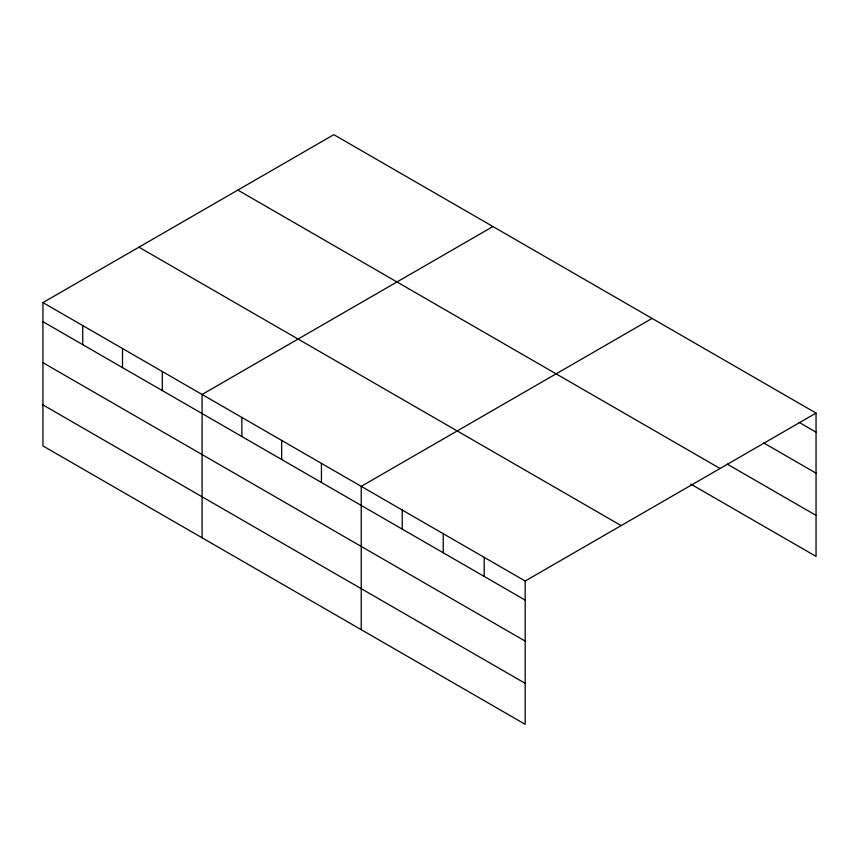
<?xml version="1.0" encoding="UTF-8"?>
<svg xmlns="http://www.w3.org/2000/svg" width="859" height="859" viewBox="0 0 859 859"><rect width="100%" height="100%" fill="white"/><g stroke="black" fill="none" stroke-linecap="round" stroke-linejoin="round"><path stroke-width="1.29" d="M525.182 641.093L525.182 581.017L42.95 302.593L42.95 445.918L525.182 724.33L525.182 641.093L42.95 362.681M690.797 484.089L816.05 556.407L816.05 413.082L333.818 134.67L42.95 302.593M492.948 226.551L202.09 394.474L202.09 537.788M652.088 318.421L361.231 486.355L361.231 629.668M525.182 581.017L816.05 413.082M798.967 422.306L816.05 432.163M763.672 442.922L816.05 473.159M727.24 464.128L816.05 515.4M237.825 190.086L720.067 468.499M138.933 247.177L621.175 525.601M42.95 321.674L525.182 600.097M42.95 404.911L525.182 683.334M484.197 557.351L484.197 576.432M443.212 533.686L443.212 552.766M402.216 510.021L402.216 529.101M321.438 463.388L321.438 482.468M281.655 440.42L281.655 459.49M241.873 417.442L241.873 436.522M162.308 371.507L162.308 390.587M122.515 348.539L122.515 367.62M82.732 325.572L82.732 344.652"/></g></svg>
